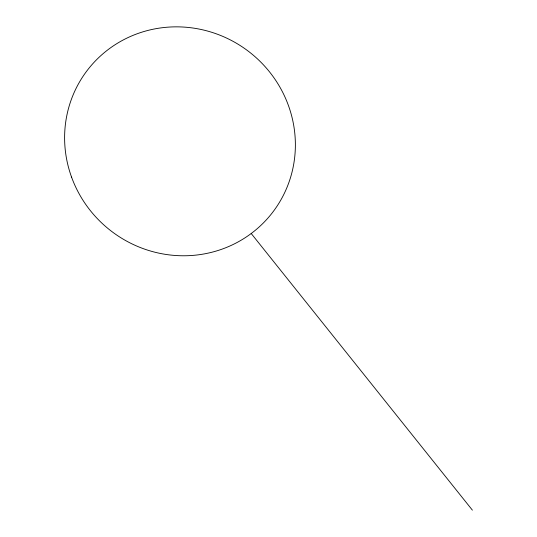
<?xml version="1.0" encoding="UTF-8"?>
<svg xmlns="http://www.w3.org/2000/svg" width="537" height="537" viewBox="0 0 537 537"><rect width="100%" height="100%" fill="white"/><g stroke="black" fill="none" stroke-linecap="round" stroke-linejoin="round"><path stroke-width="0.81" d="M251.215 233.514L472.392 510.15M71.555 177.096A116.744 113.079 37.7 0 0 268.359 217.586A116.744 113.079 37.7 0 0 200.059 29.26A116.744 113.079 37.7 0 0 71.555 177.096"/></g></svg>
